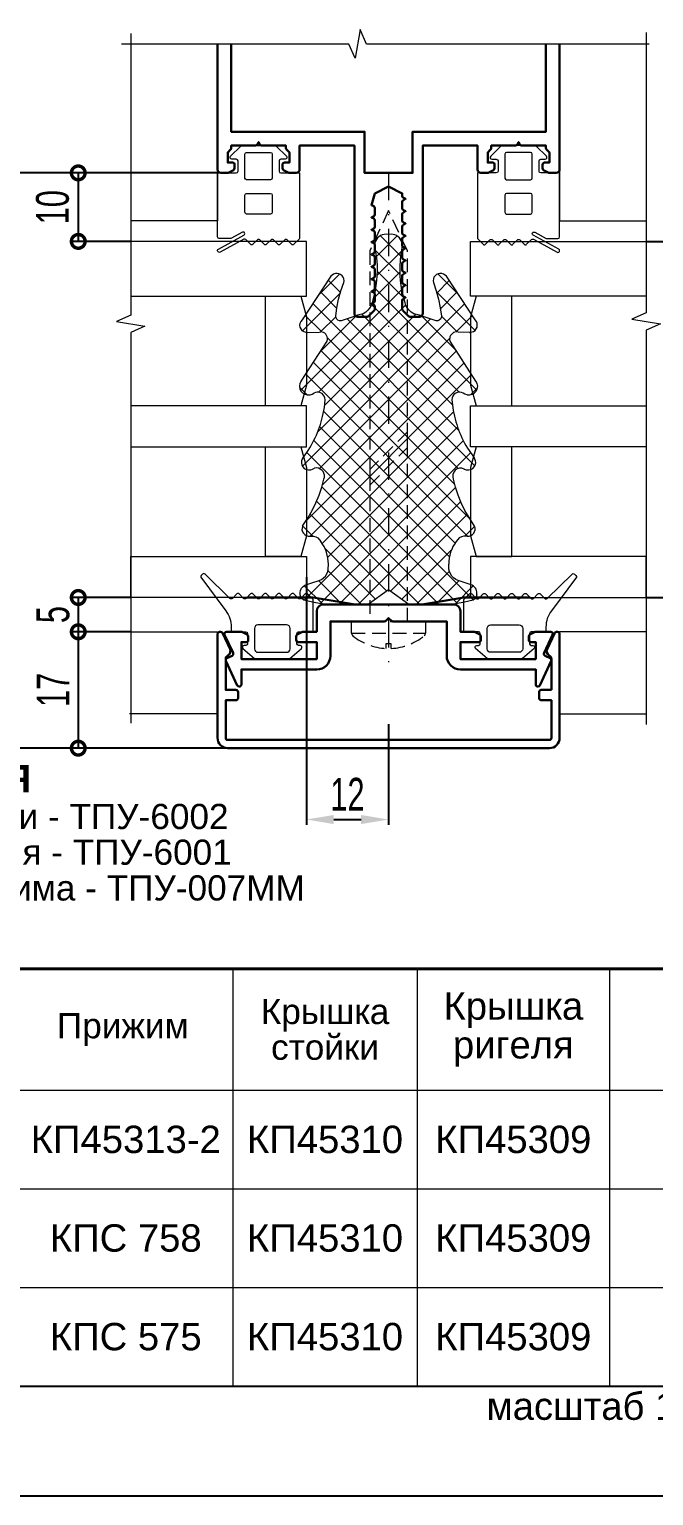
# Model space of a CAD drawing. Extents: x -37 to 8820, y -336 to 478.
# Drawn here: x 3624.2 to 3681.2, y 0 to 133.8 of the extents above; entities that cross this region are included whole.
import ezdxf

# ---------------------------------------------------------------- set-up
doc = ezdxf.new("R2010")
doc.units = 0
doc.header["$LTSCALE"] = 5
doc.linetypes.add('DASHDOT', pattern=[1, 0.5, -0.25, 0, -0.25])
doc.linetypes.add('HIDDEN', pattern=[0.375, 0.25, -0.125])
doc.layers.get('0').update_dxf_attribs({"linetype": 'CONTINUOUS', "lineweight": 30})
doc.layers.get('DEFPOINTS').update_dxf_attribs({"linetype": 'CONTINUOUS'})
for name, color, linetype, lineweight in [('1', 6, 'DASHDOT', 13), ('2', 3, 'HIDDEN', 13), ('Dimentions', 5, 'CONTINUOUS', 15), ('Glass', 5, 'CONTINUOUS', 20), ('Герлен', 7, 'CONTINUOUS', 60), ('Зигзаг', 1, 'CONTINUOUS', 15), ('Конструкции', 252, 'CONTINUOUS', 20), ('Рамки', 1, 'CONTINUOUS', 15), ('Текстовый', 7, 'CONTINUOUS', 9), ('Уплотнители', 1, 'CONTINUOUS', 20), ('Штриховка', 1, 'CONTINUOUS', 5)]:
    doc.layers.add(name, color=color, linetype=linetype, lineweight=lineweight)
doc.layers.add('Скрытые', color=14, linetype='CONTINUOUS', plot=False)
doc.styles.add('3', font='RUSS.SHX', dxfattribs={"width": 0.7, "height": 3})
doc.styles.add('Каталожный', font='arial.ttf', dxfattribs={"height": 2.5})
doc.dimstyles.new('MX1_6', dxfattribs={"dimtxt": 3, "dimasz": 2.5, "dimexe": 0.5, "dimexo": 0, "dimgap": 0.8, "dimtad": 1, "dimlfac": 1.6, "dimdsep": 46, "dimtxsty": '3', "dimcen": 0, "dimclrd": 256, "dimclre": 256, "dimclrt": 256, "dimaunit": 1, "dimadec": 0, "dimazin": 0, "dimtfac": 1, "dimtmove": 0, "dimatfit": 1, "dimfxl": 1, "dimtvp": 1, "dimtolj": 1, "dimtzin": 0, "dimarcsym": 0})

# ---------------------------------------------------------------- blocks, each defined once
blk = doc.blocks.new('*D1400')
at = {"layer": 'DEFPOINTS', "color": 0, "linetype": 'Continuous', "transparency": 16777216}
for p in [(3649.47, 83.84), (3656.97, 70.41), (3656.97, 61.71)]:
    blk.add_point(p, dxfattribs=at)
at = {"layer": 'Dimentions', "linetype": 'Continuous', "lineweight": -2, "transparency": 16777216}
for p, q in [((3649.47, 83.84), (3649.47, 61.21)), ((3656.97, 70.41), (3656.97, 61.21)), ((3651.97, 61.71), (3654.47, 61.71))]:
    blk.add_line(p, q, dxfattribs=at)
at = {"layer": 'Dimentions', "linetype": 'Continuous', "transparency": 16777216}
for points in [[(3651.97, 62.12), (3651.97, 61.29), (3649.47, 61.71)], [(3654.47, 62.12), (3654.47, 61.29), (3656.97, 61.71)]]:
    blk.add_solid(points, dxfattribs=at)
at = {"layer": 'Dimentions', "linetype": 'Continuous', "transparency": 16777216, "insert": (3653.22, 64.01), "char_height": 3, "attachment_point": 5, "style": '3'}
blk.add_mtext('\\A1;12', dxfattribs=at)
blk = doc.blocks.new('*D1403')
at = {"layer": 'DEFPOINTS', "color": 0, "linetype": 'Continuous', "transparency": 16777216}
for p in [(3680.52, 114.47), (3680.52, 81.97), (3686.33, 81.97)]:
    blk.add_point(p, dxfattribs=at)
at = {"layer": 'Dimentions', "linetype": 'Continuous', "lineweight": -2, "transparency": 16777216}
for p, q in [((3680.52, 114.47), (3686.83, 114.47)), ((3686.33, 111.97), (3686.33, 84.47)), ((3680.52, 81.97), (3686.83, 81.97))]:
    blk.add_line(p, q, dxfattribs=at)
at = {"layer": 'Dimentions', "linetype": 'Continuous', "transparency": 16777216}
for points in [[(3685.91, 111.97), (3686.75, 111.97), (3686.33, 114.47)], [(3685.91, 84.47), (3686.75, 84.47), (3686.33, 81.97)]]:
    blk.add_solid(points, dxfattribs=at)
at = {"layer": 'Dimentions', "linetype": 'Continuous', "transparency": 16777216, "insert": (3684.03, 98.22), "char_height": 3, "attachment_point": 5, "rotation": 90, "style": '3'}
blk.add_mtext('\\A1;52', dxfattribs=at)
blk = doc.blocks.new('_DotSmall')
at = {"color": 0, "linetype": 'ByBlock', "const_width": 0.5}
blk.add_lwpolyline([(-0.0625, 0, 1), (0.0625, 0, 1)], format="xyb", close=True, dxfattribs=at)
blk = doc.blocks.new('*D1404')
at = {"layer": 'DEFPOINTS', "color": 0, "linetype": 'Continuous', "transparency": 16777216}
for p in [(3633.43, 81.97), (3628.63, 78.84), (3633.43, 78.84)]:
    blk.add_point(p, dxfattribs=at)
at = {"layer": 'Dimentions', "linetype": 'Continuous', "lineweight": -2, "transparency": 16777216}
for p, q in [((3633.43, 81.97), (3628.13, 81.97)), ((3628.63, 81.97), (3628.63, 78.84)), ((3633.43, 78.84), (3628.13, 78.84))]:
    blk.add_line(p, q, dxfattribs=at)
at = {"layer": 'Dimentions', "linetype": 'Continuous', "lineweight": -2, "transparency": 16777216, "xscale": 2.5, "yscale": 2.5, "zscale": 2.5}
for p, rotation in [((3628.63, 81.97), 90), ((3628.63, 78.84), 270)]:
    blk.add_blockref('_DotSmall', p, dxfattribs=dict(at, rotation=rotation))
at = {"layer": 'Dimentions', "linetype": 'Continuous', "transparency": 16777216, "insert": (3626.33, 80.41), "char_height": 3, "attachment_point": 5, "rotation": 90, "style": '3'}
blk.add_mtext('\\A1;5', dxfattribs=at)
blk = doc.blocks.new('*D1405')
at = {"layer": 'DEFPOINTS', "color": 0, "linetype": 'Continuous', "transparency": 16777216}
for p in [(3633.43, 78.84), (3628.63, 68.22), (3644.66, 68.22)]:
    blk.add_point(p, dxfattribs=at)
at = {"layer": 'Dimentions', "linetype": 'Continuous', "lineweight": -2, "transparency": 16777216}
for p, q in [((3633.43, 78.84), (3628.13, 78.84)), ((3628.63, 78.84), (3628.63, 68.22)), ((3644.66, 68.22), (3628.13, 68.22))]:
    blk.add_line(p, q, dxfattribs=at)
at = {"layer": 'Dimentions', "linetype": 'Continuous', "lineweight": -2, "transparency": 16777216, "xscale": 2.5, "yscale": 2.5, "zscale": 2.5}
for p, rotation in [((3628.63, 78.84), 90), ((3628.63, 68.22), 270)]:
    blk.add_blockref('_DotSmall', p, dxfattribs=dict(at, rotation=rotation))
at = {"layer": 'Dimentions', "linetype": 'Continuous', "transparency": 16777216, "insert": (3626.33, 73.53), "char_height": 3, "attachment_point": 5, "rotation": 90, "style": '3'}
blk.add_mtext('\\A1;17', dxfattribs=at)
blk = doc.blocks.new('*D1406')
at = {"layer": 'DEFPOINTS', "color": 0, "linetype": 'Continuous', "transparency": 16777216}
for p in [(3642.59, 120.72), (3628.63, 114.47), (3633.43, 114.47)]:
    blk.add_point(p, dxfattribs=at)
at = {"layer": 'Dimentions', "linetype": 'Continuous', "lineweight": -2, "transparency": 16777216}
for p, q in [((3642.59, 120.72), (3628.13, 120.72)), ((3628.63, 120.72), (3628.63, 114.47)), ((3633.43, 114.47), (3628.13, 114.47))]:
    blk.add_line(p, q, dxfattribs=at)
at = {"layer": 'Dimentions', "linetype": 'Continuous', "lineweight": -2, "transparency": 16777216, "xscale": 2.5, "yscale": 2.5, "zscale": 2.5}
for p, rotation in [((3628.63, 120.72), 90), ((3628.63, 114.47), 270)]:
    blk.add_blockref('_DotSmall', p, dxfattribs=dict(at, rotation=rotation))
at = {"layer": 'Dimentions', "linetype": 'Continuous', "transparency": 16777216, "insert": (3626.29, 117.59), "char_height": 3, "attachment_point": 5, "rotation": 90, "style": '3'}
blk.add_mtext('\\A1;10', dxfattribs=at)
blk = doc.blocks.new('*D1407')
at = {"layer": 'DEFPOINTS', "color": 0, "linetype": 'Continuous', "transparency": 16777216}
for p in [(3634.88, 120.72), (3622.06, 68.22), (3645.28, 68.22)]:
    blk.add_point(p, dxfattribs=at)
at = {"layer": 'Dimentions', "linetype": 'Continuous', "lineweight": -2, "transparency": 16777216}
for p, q in [((3634.88, 120.72), (3621.56, 120.72)), ((3622.06, 118.22), (3622.06, 70.72)), ((3645.28, 68.22), (3621.56, 68.22))]:
    blk.add_line(p, q, dxfattribs=at)
at = {"layer": 'Dimentions', "linetype": 'Continuous', "transparency": 16777216}
for points in [[(3621.65, 118.22), (3622.48, 118.22), (3622.06, 120.72)], [(3621.65, 70.72), (3622.48, 70.72), (3622.06, 68.22)]]:
    blk.add_solid(points, dxfattribs=at)
at = {"layer": 'Dimentions', "linetype": 'Continuous', "transparency": 16777216, "insert": (3619.76, 94.47), "char_height": 3, "attachment_point": 5, "rotation": 90, "style": '3'}
blk.add_mtext('\\A1;84', dxfattribs=at)
blk = doc.blocks.new('8')
at = {"layer": 'Уплотнители'}
for points in [[(4.56, -0.45), (4.37, -0.4), (4.2, -0.29), (4.06, -0.14), (3.87, 0.65), (3.73, 1.45), (3.68, 2.27), (3.68, 5.74), (5, 7.6), (3.68, 9.46), (3.68, 12.93), (3.73, 13.75), (3.87, 14.55), (4.06, 15.34), (4.2, 15.49), (4.37, 15.6), (4.56, 15.67), (4.77, 15.67), (4.96, 15.63), (5.15, 15.54), (5.3, 15.41), (5.42, 15.25), (5.65, 14.61), (5.86, 13.95), (5.95, 13.74), (6.09, 13.53), (6.25, 13.37), (6.46, 13.25), (6.67, 13.16), (6.9, 13.12), (7.35, 13.1)], [(5.42, 15.25), (5.42, 15.23)], [(9.91, 14.76), (9.91, 14.77), (9.91, 14.69), (9.9, 14.47), (9.83, 14.25), (9.75, 14.06), (9.41, 13.78)], [(10.82, 15.45), (10.97, 15.37), (11.61, 14.95), (12.26, 14.57), (12.94, 14.24), (13.65, 13.95), (14.37, 13.71), (15.11, 13.52), (15.3, 13.46)], [(17, 15.46), (17.13, 15.35), (17.72, 14.95)], [(22.81, 14.77), (22.87, 14.58), (22.97, 14.43)], [(24.06, 15.59), (27.69, 13.22), (27.85, 13.18)], [(28.51, 15.16), (28.49, 14.97), (28.53, 13.95), (28.55, 13.79)], [(28.49, 14.97), (28.49, 14.96)], [(33.73, 12.76), (33.62, 12.88), (29.66, 15.5)], [(5.86, 13.95), (5.86, 13.94)], [(9.91, 14.69), (9.91, 14.67)], [(15.96, 14.7), (16.03, 14.54), (16.1, 14.35)], [(21.64, 13.46), (22.34, 13.4), (22.52, 13.41)], [(28.53, 13.95), (28.53, 13.94)], [(27.69, 13.22), (27.69, 13.2)], [(37.46, 7.37), (37.43, 7.6), (37.46, 7.83)], [(37.43, 7.6), (37.43, 7.59)], [(29.89, 4.27), (29.89, 4.25)], [(30.21, 5.29), (30.21, 5.27)], [(3.68, 3.08), (3.68, 3.07)], [(29.55, 3.26), (29.55, 3.25)], [(5.42, -0.04), (5.65, 0.59), (5.86, 1.25), (5.95, 1.47), (6.09, 1.67), (6.25, 1.83), (6.46, 1.95), (6.67, 2.04), (6.9, 2.08), (7.35, 2.1)], [(9.91, 0.42), (9.91, 0.43), (9.91, 0.51), (9.9, 0.73), (9.83, 0.95), (9.75, 1.14), (9.41, 1.42)], [(10.82, -0.25), (10.97, -0.15), (11.61, 0.25), (12.26, 0.64), (12.94, 0.96), (13.65, 1.25), (14.37, 1.49), (15.11, 1.68)], [(22.52, 1.79), (22.34, 1.82), (21.64, 1.74)], [(24.06, -0.38), (27.69, 1.98), (27.85, 2.02)], [(28.51, 0.04), (28.49, 0.23), (28.53, 1.25), (28.55, 1.42)], [(29.66, -0.3), (33.62, 2.32), (33.73, 2.44)], [(9.91, 0.51), (9.91, 0.5)], [(16.03, 0.66), (16.03, 0.68), (15.96, 0.5)], [(17.72, 0.25), (17.13, -0.15), (17, -0.26)], [(22.81, 0.43), (22.87, 0.62), (22.97, 0.77)], [(28.49, 0.23), (28.49, 0.21)], [(28.53, 1.25), (28.53, 1.23)]]:
    blk.add_lwpolyline(points, dxfattribs=at)
for points in [[(36.67, 8.84), (36.44, 8.87), (36.21, 8.84), (35.48, 8.73, -0.091156), (31.89, 8.92), (31.2, 9.11), (30.95, 9.19), (30.72, 9.33), (30.52, 9.49), (30.34, 9.68), (30.21, 9.91), (30.07, 10.43), (29.89, 10.93), (29.55, 11.94), (29.57, 12.09), (29.62, 12.23), (29.7, 12.33), (29.84, 12.4), (29.98, 12.43), (30.75, 12.32), (31.53, 12.16), (32.29, 11.95), (33.04, 11.69), (33.2, 11.67), (33.38, 11.69)], [(33.38, 3.51), (33.2, 3.53), (33.04, 3.51), (32.29, 3.25), (31.53, 3.04), (30.75, 2.88), (29.98, 2.77), (29.84, 2.8), (29.7, 2.87), (29.62, 2.99), (29.57, 3.11), (29.55, 3.26), (29.89, 4.27), (30.07, 4.77), (30.21, 5.29), (30.34, 5.52), (30.52, 5.71), (30.72, 5.87), (30.95, 6.01), (31.2, 6.09), (31.89, 6.28, -0.091156), (35.48, 6.47), (36.21, 6.36), (36.44, 6.34), (36.67, 6.36)]]:
    blk.add_lwpolyline(points, format="xyb", dxfattribs=at)
blk.add_arc((15.39, 1.02), 0.725, 331.9967, 113.1643, dxfattribs=at)
for points in [[(10.82, 15.45), (10.37, 15.67), (9.83, 15.27), (9.91, 14.77)], [(17, 15.46), (16.43, 15.77), (15.86, 15.32), (15.96, 14.7)], [(17.72, 14.95), (18.98, 14.14), (20.16, 13.71), (21.64, 13.46)], [(24.06, 15.59), (23.46, 16.04), (22.64, 15.46), (22.81, 14.77)], [(29.66, 15.5), (29.25, 15.91), (28.63, 15.72), (28.51, 15.16)], [(7.35, 13.1), (8.07, 13.09), (8.84, 13.34), (9.41, 13.78)], [(15.3, 13.46), (15.76, 13.39), (16.25, 13.87), (16.1, 14.35)], [(22.52, 13.41), (22.97, 13.53), (23.18, 14.02), (22.97, 14.43)], [(27.85, 13.18), (28.2, 13.15), (28.55, 13.44), (28.55, 13.79)], [(33.38, 11.69), (33.83, 11.79), (34.06, 12.41), (33.73, 12.76)], [(37.46, 7.83), (37.47, 8.29), (37.11, 8.76), (36.67, 8.84)], [(36.67, 6.36), (37.14, 6.49), (37.45, 6.87), (37.46, 7.37)], [(33.73, 2.44), (34.06, 2.79), (33.83, 3.41), (33.38, 3.51)], [(9.41, 1.42), (8.84, 1.87), (8.07, 2.11), (7.35, 2.1)], [(21.64, 1.74), (20.25, 1.51), (18.89, 1.04), (17.72, 0.25)], [(22.97, 0.77), (23.18, 1.19), (22.99, 1.66), (22.52, 1.79)], [(28.55, 1.42), (28.54, 1.77), (28.19, 2.05), (27.85, 2.02)], [(9.91, 0.43), (9.84, -0.07), (10.37, -0.47), (10.82, -0.25)], [(15.96, 0.5), (15.86, -0.12), (16.43, -0.57), (17, -0.26)], [(22.81, 0.43), (22.64, -0.26), (23.46, -0.84), (24.06, -0.38)], [(28.51, 0.04), (28.6, -0.5), (29.29, -0.69), (29.66, -0.3)], [(4.56, -0.45), (4.93, -0.51), (5.23, -0.36), (5.42, -0.04)]]:
    blk.add_open_spline(points, degree=3, dxfattribs=at)

msp = doc.modelspace()

# ---------------------------------------------------------------- hatches: boundary and pattern name
at = {"layer": 'Штриховка', "lineweight": 5}
h = msp.add_hatch(dxfattribs=at)
h.set_pattern_fill('NET', color=256, scale=10, angle=135, style=0)
h.set_pattern_definition([(135, (1487.951, -7013.4266), (-0.88388348, -0.88388348), []), (225, (1487.951, -7013.4266), (0.88388348, -0.88388348), [])])
h.paths.add_polyline_path([(3651.4322, 84.4584), (3651.4106, 84.336), (3651.329, 84.1183), (3651.2065, 83.9143), (3651.0433, 83.751), (3650.8392, 83.615), (3650.6216, 83.5198), (3649.9686, 83.3157), (3649.3293, 83.0845), (3649.166, 82.962), (3649.03, 82.8124), (3648.9484, 82.622), (3648.9076, 82.4315), (3648.9076, 82.2275), (3648.9756, 82.037), (3649.0844, 81.8602), (3649.234, 81.7241), (3650.023, 81.5337), (3650.8256, 81.3977), (3651.6418, 81.3432), (3655.1107, 81.3432), (3656.9744, 82.6628), (3656.9744, 84.4584)])
edge = h.paths.add_edge_path()
edge.add_line((3650.3359, 90.6071), (3650.0094, 89.927))
edge.add_line((3650.0094, 89.927), (3649.6285, 89.274))
edge.add_line((3649.6285, 89.274), (3649.2068, 88.6347))
edge.add_line((3649.2068, 88.6347), (3649.1252, 88.485))
edge.add_spline(control_points=[(3649.1252, 88.485), (3648.9071, 88.0322), (3649.3073, 87.4965), (3649.8054, 87.5736)], knot_values=[0, 0, 0, 0, 1, 1, 1, 1], degree=3, periodic=0)
edge.add_line((3649.8054, 87.5736), (3649.819, 87.5736))
edge.add_line((3649.819, 87.5736), (3649.887, 87.5736))
edge.add_line((3649.887, 87.5736), (3650.1047, 87.56))
edge.add_line((3650.1047, 87.56), (3650.3223, 87.492))
edge.add_line((3650.3223, 87.492), (3650.5128, 87.4103))
edge.add_line((3650.5128, 87.4103), (3650.7984, 87.0703))
edge.add_spline(control_points=[(3650.7984, 87.0703), (3651.2394, 86.5062), (3651.484, 85.7301), (3651.4786, 85.0162)], knot_values=[0, 0, 0, 0, 1, 1, 1, 1], degree=3, periodic=0)
edge.add_line((3651.4786, 85.0162), (3651.4514, 84.5672))
edge.add_line((3651.4514, 84.5672), (3651.4322, 84.4584))
edge.add_line((3651.4322, 84.4584), (3656.9744, 84.4584))
edge.add_line((3656.9744, 84.4584), (3656.9744, 90.6071))
edge.add_line((3656.9744, 90.6071), (3650.3359, 90.6071))
edge = h.paths.add_edge_path()
edge.add_line((3653.6415, 107.557), (3652.6349, 107.2169))
edge.add_line((3652.6349, 107.2169), (3652.4853, 107.2305))
edge.add_line((3652.4853, 107.2305), (3652.3492, 107.2849))
edge.add_line((3652.3492, 107.2849), (3652.2404, 107.3665))
edge.add_line((3652.2404, 107.3665), (3652.1724, 107.5025))
edge.add_line((3652.1724, 107.5025), (3652.1452, 107.6386))
edge.add_line((3652.1452, 107.6386), (3652.254, 108.414))
edge.add_line((3652.254, 108.414), (3652.4172, 109.1894))
edge.add_line((3652.4172, 109.1894), (3652.6213, 109.9512))
edge.add_line((3652.6213, 109.9512), (3652.8798, 110.6993))
edge.add_line((3652.8798, 110.6993), (3652.907, 110.8626))
edge.add_line((3652.907, 110.8626), (3652.8798, 111.0394))
edge.add_spline(control_points=[(3652.8798, 111.0394), (3652.7807, 111.4942), (3652.1688, 111.7237), (3651.8187, 111.3931)], knot_values=[0, 0, 0, 0, 1, 1, 1, 1], degree=3, periodic=0)
edge.add_line((3651.8187, 111.3931), (3651.6963, 111.2843))
edge.add_line((3651.6963, 111.2843), (3649.0708, 107.3257))
edge.add_spline(control_points=[(3649.0708, 107.3257), (3648.667, 106.9108), (3648.8586, 106.2907), (3649.4109, 106.1694)], knot_values=[0, 0, 0, 0, 1, 1, 1, 1], degree=3, periodic=0)
edge.add_line((3649.4109, 106.1694), (3649.6013, 106.1558))
edge.add_line((3649.6013, 106.1558), (3650.6216, 106.1966))
edge.add_line((3650.6216, 106.1966), (3650.7848, 106.2102))
edge.add_spline(control_points=[(3650.7848, 106.2102), (3651.1369, 106.2116), (3651.4271, 105.8599), (3651.397, 105.5165)], knot_values=[0, 0, 0, 0, 1, 1, 1, 1], degree=3, periodic=0)
edge.add_line((3651.4019, 105.5362), (3651.3562, 105.3532))
edge.add_line((3651.3562, 105.3532), (3648.9892, 101.7211))
edge.add_spline(control_points=[(3648.9892, 101.7211), (3648.5346, 101.1221), (3649.1143, 100.3034), (3649.8054, 100.4696)], knot_values=[0, 0, 0, 0, 1, 1, 1, 1], degree=3, periodic=0)
edge.add_line((3649.8054, 100.4696), (3649.9958, 100.5376))
edge.add_line((3649.9958, 100.5376), (3650.1455, 100.6328))
edge.add_spline(control_points=[(3650.1455, 100.6328), (3650.5558, 100.848), (3651.0406, 100.6303), (3651.1657, 100.1839)], knot_values=[0, 0, 0, 0, 1, 1, 1, 1], degree=3, periodic=0)
edge.add_line((3651.1657, 100.1839), (3651.1793, 100.0071))
edge.add_line((3651.1793, 100.0071), (3651.1113, 99.2997))
edge.add_spline(control_points=[(3651.1113, 99.2997), (3650.8606, 97.8235), (3650.4391, 96.6461), (3649.6285, 95.3819)], knot_values=[0, 0, 0, 0, 1, 1, 1, 1], degree=3, periodic=0)
edge.add_line((3649.6285, 95.3819), (3649.2204, 94.797))
edge.add_line((3649.2204, 94.797), (3649.1116, 94.661))
edge.add_spline(control_points=[(3649.1116, 94.661), (3648.8078, 94.0898), (3649.2535, 93.5203), (3649.8734, 93.6271)], knot_values=[0, 0, 0, 0, 1, 1, 1, 1], degree=3, periodic=0)
edge.add_line((3649.8734, 93.6271), (3650.0366, 93.6951))
edge.add_line((3650.0366, 93.6951), (3650.2271, 93.7631))
edge.add_spline(control_points=[(3650.2271, 93.7631), (3650.7003, 93.9112), (3651.1836, 93.4276), (3651.1113, 92.9605)], knot_values=[0, 0, 0, 0, 1, 1, 1, 1], degree=3, periodic=0)
edge.add_line((3651.1155, 92.975), (3651.0569, 92.7701))
edge.add_line((3651.0569, 92.7701), (3650.8665, 92.0355))
edge.add_line((3650.8665, 92.0355), (3650.6216, 91.3145))
edge.add_line((3650.6216, 91.3145), (3650.3359, 90.6071))
edge.add_line((3650.3359, 90.6071), (3663.6128, 90.6071))
edge.add_line((3663.6128, 90.6071), (3663.3272, 91.3145))
edge.add_line((3663.3272, 91.3145), (3663.0823, 92.0355))
edge.add_line((3663.0823, 92.0355), (3662.8918, 92.7701))
edge.add_arc((3663.5582, 93.0552), 0.7248, 61.996669, 203.164313, ccw=False)
edge.add_line((3663.8985, 93.6951), (3664.0753, 93.6271))
edge.add_spline(control_points=[(3664.0753, 93.6271), (3664.6952, 93.5203), (3665.1409, 94.0898), (3664.8371, 94.661)], knot_values=[0, 0, 0, 0, 1, 1, 1, 1], degree=3, periodic=0)
edge.add_line((3664.8371, 94.661), (3664.7283, 94.797))
edge.add_line((3664.7283, 94.797), (3664.3202, 95.3819))
edge.add_spline(control_points=[(3664.3202, 95.3819), (3663.5303, 96.5564), (3663.0689, 97.9106), (3662.8374, 99.2997)], knot_values=[0, 0, 0, 0, 1, 1, 1, 1], degree=3, periodic=0)
edge.add_line((3662.8374, 99.2997), (3662.7558, 100.0071))
edge.add_line((3662.7558, 100.0071), (3662.783, 100.1839))
edge.add_spline(control_points=[(3662.783, 100.1839), (3662.9188, 100.6483), (3663.3861, 100.8414), (3663.8033, 100.6328)], knot_values=[0, 0, 0, 0, 1, 1, 1, 1], degree=3, periodic=0)
edge.add_line((3663.8033, 100.6328), (3663.9529, 100.5376))
edge.add_line((3663.9529, 100.5376), (3664.1434, 100.4696))
edge.add_spline(control_points=[(3664.1434, 100.4696), (3664.8344, 100.3034), (3665.4141, 101.1221), (3664.9596, 101.7211)], knot_values=[0, 0, 0, 0, 1, 1, 1, 1], degree=3, periodic=0)
edge.add_line((3664.9596, 101.7211), (3662.5926, 105.3532))
edge.add_line((3662.5926, 105.3532), (3662.5518, 105.5165))
edge.add_spline(control_points=[(3662.5518, 105.5165), (3662.5221, 105.8556), (3662.8041, 106.2021), (3663.1503, 106.2102)], knot_values=[0, 0, 0, 0, 1, 1, 1, 1], degree=3, periodic=0)
edge.add_line((3663.1503, 106.2102), (3663.3272, 106.1966))
edge.add_line((3663.3272, 106.1966), (3664.3474, 106.1558))
edge.add_line((3664.3474, 106.1558), (3664.5379, 106.1694))
edge.add_spline(control_points=[(3664.5379, 106.1694), (3665.0793, 106.2624), (3665.2663, 106.9489), (3664.8779, 107.3257)], knot_values=[0, 0, 0, 0, 1, 1, 1, 1], degree=3, periodic=0)
edge.add_line((3664.8779, 107.3257), (3662.2525, 111.2843))
edge.add_line((3662.2525, 111.2843), (3662.1301, 111.3931))
edge.add_spline(control_points=[(3662.1301, 111.3931), (3661.78, 111.7237), (3661.1681, 111.4942), (3661.069, 111.0394)], knot_values=[0, 0, 0, 0, 1, 1, 1, 1], degree=3, periodic=0)
edge.add_line((3661.069, 111.0394), (3661.0418, 110.8626))
edge.add_line((3661.0418, 110.8626), (3661.069, 110.6993))
edge.add_line((3661.069, 110.6993), (3661.3275, 109.9512))
edge.add_line((3661.3275, 109.9512), (3661.5315, 109.1894))
edge.add_line((3661.5315, 109.1894), (3661.6948, 108.414))
edge.add_line((3661.6948, 108.414), (3661.8036, 107.6386))
edge.add_line((3661.8036, 107.6386), (3661.7764, 107.5025))
edge.add_line((3661.7764, 107.5025), (3661.7084, 107.3665))
edge.add_line((3661.7084, 107.3665), (3661.5859, 107.2849))
edge.add_line((3661.5859, 107.2849), (3661.4635, 107.2305))
edge.add_line((3661.4635, 107.2305), (3661.3139, 107.2169))
edge.add_line((3661.3139, 107.2169), (3660.3072, 107.557))
edge.add_line((3660.3072, 107.557), (3659.8039, 107.7338))
edge.add_line((3659.8039, 107.7338), (3659.287, 107.8698))
edge.add_line((3659.287, 107.8698), (3659.0557, 108.0059))
edge.add_line((3659.0557, 108.0059), (3658.8652, 108.1827))
edge.add_line((3658.8652, 108.1827), (3658.702, 108.3868))
edge.add_line((3658.702, 108.3868), (3658.566, 108.618))
edge.add_line((3658.566, 108.618), (3658.4844, 108.8629))
edge.add_line((3658.4844, 108.8629), (3658.2939, 109.5567))
edge.add_arc((3667.9662, 111.8703), 9.9451, 172.618691, 193.452448, ccw=False)
edge.add_line((3658.1035, 113.148), (3658.2123, 113.8689))
edge.add_line((3658.2123, 113.8689), (3658.2395, 114.1002))
edge.add_line((3658.2395, 114.1002), (3658.2123, 114.3314))
edge.add_spline(control_points=[(3658.2123, 114.3314), (3658.0799, 114.8067), (3657.7071, 115.1159), (3657.2056, 115.1204)], knot_values=[0, 0, 0, 0, 1, 1, 1, 1], degree=3, periodic=0)
edge.add_line((3657.2056, 115.1204), (3656.9744, 115.0932))
edge.add_line((3656.9744, 115.0932), (3656.7431, 115.1204))
edge.add_spline(control_points=[(3656.7431, 115.1204), (3656.284, 115.1363), (3655.8149, 114.7715), (3655.7365, 114.3314)], knot_values=[0, 0, 0, 0, 1, 1, 1, 1], degree=3, periodic=0)
edge.add_line((3655.7365, 114.3314), (3655.7093, 114.1002))
edge.add_line((3655.7093, 114.1002), (3655.7365, 113.8689))
edge.add_line((3655.7365, 113.8689), (3655.8453, 113.148))
edge.add_arc((3645.9826, 111.8703), 9.9451, 346.547552, 367.381309, ccw=False)
edge.add_line((3655.6548, 109.5567), (3655.4644, 108.8629))
edge.add_line((3655.4644, 108.8629), (3655.3828, 108.618))
edge.add_line((3655.3828, 108.618), (3655.2467, 108.3868))
edge.add_line((3655.2467, 108.3868), (3655.0835, 108.1827))
edge.add_line((3655.0835, 108.1827), (3654.8931, 108.0059))
edge.add_line((3654.8931, 108.0059), (3654.6618, 107.8698))
edge.add_line((3654.6618, 107.8698), (3654.1449, 107.7338))
edge.add_line((3654.1449, 107.7338), (3653.6415, 107.557))
edge = h.paths.add_edge_path()
edge.add_line((3656.9744, 90.6071), (3656.9744, 84.4584))
edge.add_line((3656.9744, 84.4584), (3662.5166, 84.4584))
edge.add_line((3662.5166, 84.4584), (3662.4974, 84.5672))
edge.add_line((3662.4974, 84.5672), (3662.4701, 85.0162))
edge.add_spline(control_points=[(3662.4701, 85.0162), (3662.4647, 85.7301), (3662.7093, 86.5064), (3663.1503, 87.0703)], knot_values=[0, 0, 0, 0, 1, 1, 1, 1], degree=3, periodic=0)
edge.add_line((3663.1503, 87.0703), (3663.436, 87.4103))
edge.add_line((3663.436, 87.4103), (3663.6264, 87.492))
edge.add_line((3663.6264, 87.492), (3663.8441, 87.56))
edge.add_line((3663.8441, 87.56), (3664.0617, 87.5736))
edge.add_line((3664.0617, 87.5736), (3664.0753, 87.5736))
edge.add_line((3664.0753, 87.5736), (3664.1434, 87.5736))
edge.add_spline(control_points=[(3664.1434, 87.5736), (3664.6469, 87.5008), (3665.0396, 88.0304), (3664.8235, 88.485)], knot_values=[0, 0, 0, 0, 1, 1, 1, 1], degree=3, periodic=0)
edge.add_line((3664.8235, 88.485), (3664.7283, 88.6347))
edge.add_line((3664.7283, 88.6347), (3664.3202, 89.274))
edge.add_line((3664.3202, 89.274), (3663.9393, 89.927))
edge.add_line((3663.9393, 89.927), (3663.6128, 90.6071))
edge.add_line((3663.6128, 90.6071), (3656.9744, 90.6071))
edge = h.paths.add_edge_path()
edge.add_line((3656.9744, 84.4584), (3656.9744, 82.6628))
edge.add_line((3656.9744, 82.6628), (3658.838, 81.3432))
edge.add_line((3658.838, 81.3432), (3658.8516, 81.3432))
edge.add_line((3658.8516, 81.3432), (3662.3069, 81.3432))
edge.add_line((3662.3069, 81.3432), (3663.1231, 81.3977))
edge.add_line((3663.1231, 81.3977), (3663.9257, 81.5337))
edge.add_line((3663.9257, 81.5337), (3664.7147, 81.7241))
edge.add_line((3664.7147, 81.7241), (3664.8643, 81.8602))
edge.add_line((3664.8643, 81.8602), (3664.9732, 82.037))
edge.add_line((3664.9732, 82.037), (3665.0276, 82.2275))
edge.add_spline(control_points=[(3665.0276, 82.2275), (3665.087, 82.5902), (3664.9378, 82.8981), (3664.6195, 83.0845)], knot_values=[0, 0, 0, 0, 1, 1, 1, 1], degree=3, periodic=0)
edge.add_line((3664.6195, 83.0845), (3663.9801, 83.3157))
edge.add_line((3663.9801, 83.3157), (3663.3272, 83.5198))
edge.add_line((3663.3272, 83.5198), (3663.1095, 83.615))
edge.add_line((3663.1095, 83.615), (3662.9055, 83.751))
edge.add_line((3662.9055, 83.751), (3662.7422, 83.9143))
edge.add_line((3662.7422, 83.9143), (3662.6198, 84.1183))
edge.add_line((3662.6198, 84.1183), (3662.5382, 84.336))
edge.add_line((3662.5382, 84.336), (3662.5166, 84.4584))
edge.add_line((3662.5166, 84.4584), (3656.9744, 84.4584))

# ---------------------------------------------------------------- linework, layer by layer
msp.add_lwpolyline([(3641.3494, 132.4821), (3641.3494, 121.0307, 0.41421356), (3641.6619, 120.7182), (3642.2426, 120.7182, 0.11643382), (3642.3265, 120.738), (3642.8082, 120.9789, 0.28407904), (3642.9119, 121.1466), (3642.9119, 121.4682, 0.41421356), (3642.7244, 121.6557), (3642.2869, 121.6557), (3642.2869, 122.5932), (3642.5445, 122.8508, 0.19891237), (3642.5994, 122.9834), (3642.5994, 123.2182), (3644.8272, 123.2182, 0.28407904), (3644.9949, 123.3219), (3645.0994, 123.5307), (3645.2038, 123.3219, 0.28407904), (3645.3715, 123.2182), (3647.5994, 123.2182), (3647.5994, 122.9834, 0.19891237), (3647.6543, 122.8508), (3647.9119, 122.5932), (3647.9119, 121.6557), (3647.4744, 121.6557, 0.41421356), (3647.2869, 121.4682), (3647.2869, 121.1466, 0.28407904), (3647.3905, 120.9789), (3647.8723, 120.738, 0.11643382), (3647.9561, 120.7182), (3648.5369, 120.7182, 0.41421356), (3648.8494, 121.0307), (3648.8494, 123.2182), (3653.8494, 123.2182), (3653.8494, 107.9057, 0.41421356), (3654.1619, 107.5932), (3655.0217, 107.5932, 0.19891237), (3655.1543, 107.6482), (3655.6695, 108.1633, 0.19891237), (3655.7244, 108.2959), (3655.7244, 108.5086, 0.28407904), (3655.6207, 108.6763), (3655.4119, 108.7807), (3655.6207, 108.8852, 0.28407904), (3655.7244, 109.0529), (3655.7244, 109.6336, 0.28407904), (3655.6207, 109.8013), (3655.4119, 109.9057), (3655.6207, 110.0102, 0.28407904), (3655.7244, 110.1779), (3655.7244, 110.7586, 0.28407904), (3655.6207, 110.9263), (3655.4119, 111.0307), (3655.6207, 111.1352, 0.28407904), (3655.7244, 111.3029), (3655.7244, 111.8836, 0.28407904), (3655.6207, 112.0513), (3655.4119, 112.1557), (3655.6207, 112.2602, 0.28407904), (3655.7244, 112.4279), (3655.7244, 113.0086, 0.28407904), (3655.6207, 113.1763), (3655.4119, 113.2807), (3655.6207, 113.3852, 0.28407904), (3655.7244, 113.5529), (3655.7244, 114.1336, 0.28407904), (3655.6207, 114.3013), (3655.4119, 114.4057), (3655.6207, 114.5102, 0.28407904), (3655.7244, 114.6779), (3655.7244, 115.2586, 0.28407904), (3655.6207, 115.4263), (3655.4119, 115.5307), (3655.6207, 115.6352, 0.28407904), (3655.7244, 115.8029), (3655.7244, 116.3836, 0.28407904), (3655.6207, 116.5513), (3655.4119, 116.6557), (3655.6207, 116.7602, 0.28407904), (3655.7244, 116.9279), (3655.7244, 117.5086, 0.28407904), (3655.6207, 117.6763), (3655.4119, 117.7807), (3655.7244, 118.8432), (3656.9744, 119.4682), (3658.2244, 118.8432), (3658.2244, 118.6154, 0.28407904), (3658.328, 118.4477), (3658.5369, 118.3432), (3658.328, 118.2388, 0.28407904), (3658.2244, 118.0711), (3658.2244, 117.4904, 0.28407904), (3658.328, 117.3227), (3658.5369, 117.2182), (3658.328, 117.1138, 0.28407904), (3658.2244, 116.9461), (3658.2244, 116.3654, 0.28407904), (3658.328, 116.1977), (3658.5369, 116.0932), (3658.328, 115.9888, 0.28407904), (3658.2244, 115.8211), (3658.2244, 115.2404, 0.28407904), (3658.328, 115.0727), (3658.5369, 114.9682), (3658.328, 114.8638, 0.28407904), (3658.2244, 114.6961), (3658.2244, 114.1154, 0.28407904), (3658.328, 113.9477), (3658.5369, 113.8432), (3658.328, 113.7388, 0.28407904), (3658.2244, 113.5711), (3658.2244, 112.9904, 0.28407904), (3658.328, 112.8227), (3658.5369, 112.7182), (3658.328, 112.6138, 0.28407904), (3658.2244, 112.4461), (3658.2244, 111.8654, 0.28407904), (3658.328, 111.6977), (3658.5369, 111.5932), (3658.328, 111.4888, 0.28407904), (3658.2244, 111.3211), (3658.2244, 110.7404, 0.28407904), (3658.328, 110.5727), (3658.5369, 110.4682), (3658.328, 110.3638, 0.28407904), (3658.2244, 110.1961), (3658.2244, 109.6154, 0.28407904), (3658.328, 109.4477), (3658.5369, 109.3432), (3658.328, 109.2388, 0.28407904), (3658.2244, 109.0711), (3658.2244, 108.2959, 0.19891237), (3658.2793, 108.1633), (3658.7945, 107.6482, 0.19891237), (3658.927, 107.5932), (3659.7869, 107.5932, 0.41421356), (3660.0994, 107.9057), (3660.0994, 123.2182), (3665.0994, 123.2182), (3665.0994, 121.0307, 0.41421356), (3665.4119, 120.7182), (3665.9926, 120.7182, 0.11643382), (3666.0765, 120.738), (3666.5582, 120.9789, 0.28407904), (3666.6619, 121.1466), (3666.6619, 121.4682, 0.41421356), (3666.4744, 121.6557), (3666.0369, 121.6557), (3666.0369, 122.5932), (3666.2945, 122.8508, 0.19891237), (3666.3494, 122.9834), (3666.3494, 123.2182), (3668.5772, 123.2182, 0.28407904), (3668.7449, 123.3219), (3668.8494, 123.5307), (3668.9538, 123.3219, 0.28407904), (3669.1215, 123.2182), (3671.3494, 123.2182), (3671.3494, 122.9834, 0.19891237), (3671.4043, 122.8508), (3671.6619, 122.5932), (3671.6619, 121.6557), (3671.2244, 121.6557, 0.41421356), (3671.0369, 121.4682), (3671.0369, 121.1466, 0.28407904), (3671.1405, 120.9789), (3671.6223, 120.738, 0.11643382), (3671.7061, 120.7182), (3672.2869, 120.7182, 0.41421356), (3672.5994, 121.0307), (3672.5994, 132.4821)], format="xyb")
msp.add_lwpolyline([(3642.5994, 132.4821), (3642.5994, 124.4682), (3654.7869, 124.4682), (3654.7869, 120.7182), (3659.1619, 120.7182), (3659.1619, 124.4682), (3671.3494, 124.4682), (3671.3494, 132.4821)])
for points in [[(3642.1169, 76.1893, -0.41421356), (3642.2076, 76.4385), (3642.6794, 76.6585, 0.41421356), (3642.7701, 76.9077), (3641.9919, 78.5765, -0.54861879), (3642.1619, 78.8432), (3643.4926, 78.8432, -0.11643382), (3643.5765, 78.8234), (3644.0582, 78.5826, -0.28407904), (3644.1619, 78.4149), (3644.1619, 78.0932, -0.41421356), (3643.9744, 77.9057), (3643.5369, 77.9057), (3643.5369, 76.3432), (3650.4119, 76.3432), (3650.4119, 77.9057), (3648.7244, 77.9057, -0.41421356), (3648.5369, 78.0932), (3648.5369, 78.4149, -0.28407904), (3648.6405, 78.5826), (3649.1223, 78.8234, -0.11643382), (3649.2061, 78.8432), (3650.4119, 78.8432), (3650.4119, 80.7182, -0.41421356), (3651.0369, 81.3432), (3662.9119, 81.3432, -0.41421356), (3663.5369, 80.7182), (3663.5369, 78.8432), (3664.7426, 78.8432, -0.11643382), (3664.8265, 78.8234), (3665.3082, 78.5826, -0.28407904), (3665.4119, 78.4149), (3665.4119, 78.0932, -0.41421356), (3665.2244, 77.9057), (3663.5369, 77.9057), (3663.5369, 76.3432), (3670.4119, 76.3432), (3670.4119, 77.9057), (3669.9744, 77.9057, -0.41421356), (3669.7869, 78.0932), (3669.7869, 78.4149, -0.28407904), (3669.8905, 78.5826), (3670.3723, 78.8234, -0.11643382), (3670.4561, 78.8432), (3671.7869, 78.8432, -0.54861879), (3671.9568, 78.5765), (3671.1786, 76.9077, 0.41421356), (3671.2693, 76.6585), (3671.7411, 76.4385, -0.41421356), (3671.8318, 76.1893), (3670.7883, 73.9515, -0.29147342), (3670.6184, 73.8432), (3670.5994, 73.8432, -0.41421356), (3670.4119, 74.0307), (3670.4119, 75.4057), (3663.5369, 75.4057, -0.41421356), (3662.2869, 76.6557), (3662.2869, 79.7807), (3657.3645, 79.7807, -0.19891237), (3657.232, 79.8357), (3656.9744, 80.0932), (3656.7168, 79.8357, -0.19891237), (3656.5842, 79.7807), (3651.6619, 79.7807), (3651.6619, 76.6557, -0.41421356), (3650.4119, 75.4057), (3643.5369, 75.4057), (3643.5369, 74.0307, -0.41421356), (3643.3494, 73.8432), (3643.3304, 73.8432, -0.29147342), (3643.1604, 73.9515)], [(3671.8494, 73.5307), (3671.8494, 76.3565, 0.27973928), (3671.6475, 76.6892, -0.40155944), (3671.4529, 77.2622), (3672.1228, 78.6989, -0.80258485), (3672.5994, 78.5932), (3672.5994, 69.1557, -0.41421356), (3671.6619, 68.2182), (3642.2869, 68.2182, -0.41421356), (3641.3494, 69.1557), (3641.3494, 78.5932, -0.80258485), (3641.826, 78.6989), (3642.4959, 77.2622, -0.40155944), (3642.3013, 76.6892, 0.27973928), (3642.0994, 76.3565), (3642.0994, 73.5307), (3643.0369, 73.5307, -0.41421356), (3643.2244, 73.3432), (3643.2244, 72.7807, -0.41421356), (3643.0369, 72.5932), (3642.0994, 72.5932), (3642.0994, 69.1557, 0.41421356), (3642.2869, 68.9682), (3671.6619, 68.9682, 0.41421356), (3671.8494, 69.1557), (3671.8494, 72.5932), (3670.9119, 72.5932, -0.41421356), (3670.7244, 72.7807), (3670.7244, 73.3432, -0.41421356), (3670.9119, 73.5307)]]:
    msp.add_lwpolyline(points, format="xyb", close=True)
at = {"layer": '1'}
msp.add_line((3656.9744, 120.7182), (3656.9744, 75.7834), dxfattribs=at)
at = {"layer": '2'}
msp.add_line((3653.5994, 78.7247), (3660.3494, 78.7247), dxfattribs=at)
for points in [[(3658.6931, 79.7807), (3658.6931, 113.5949), (3656.9744, 117.2807), (3655.2556, 113.5949), (3655.2556, 79.7807)], [(3655.2556, 92.2217), (3658.6931, 95.6592), (3658.6931, 97.0914), (3655.2556, 93.6539)]]:
    msp.add_lwpolyline(points, close=True, dxfattribs=at)
msp.add_lwpolyline([(3656.7288, 77.3179, -0.16184886), (3653.713, 78.4836, -0.22388754), (3653.5994, 78.7247), (3653.5994, 79.7807), (3660.3494, 79.7807), (3660.3494, 78.7247, -0.22388754), (3660.2357, 78.4836, -0.16184886), (3657.22, 77.3179), (3657.22, 77.7556), (3656.7288, 77.7556)], format="xyb", close=True, dxfattribs=at)
at = {"layer": 'Glass'}
for points in [[(3633.4293, 109.4706), (3649.4745, 109.4706), (3649.4745, 114.4682), (3633.4293, 114.4682)], [(3680.5195, 109.4706), (3664.4742, 109.4706), (3664.4742, 114.4682), (3680.5195, 114.4682)], [(3648.9721, 99.4694), (3645.7245, 99.4694), (3645.7245, 109.4706), (3648.9721, 109.4706), (3649.4745, 107.5944), (3649.4745, 101.3444)], [(3664.9766, 99.4694), (3668.2242, 99.4694), (3668.2242, 109.4706), (3664.9766, 109.4706), (3664.4742, 107.5944), (3664.4742, 101.3444)], [(3633.4291, 95.7194), (3649.4744, 95.7194), (3649.4744, 99.4694), (3633.4291, 99.4694)], [(3680.5196, 95.7194), (3664.4744, 95.7194), (3664.4744, 99.4694), (3680.5196, 99.4694)], [(3648.9721, 85.7182), (3645.7245, 85.7182), (3645.7245, 95.7194), (3648.9721, 95.7194), (3649.4745, 93.8432), (3649.4745, 87.5932)], [(3664.9766, 85.7182), (3668.2242, 85.7182), (3668.2242, 95.7194), (3664.9766, 95.7194), (3664.4742, 93.8432), (3664.4742, 87.5932)], [(3633.4293, 85.7182), (3649.4745, 85.7182), (3649.4745, 81.9682), (3633.4293, 81.9682)], [(3680.5195, 85.7182), (3664.4744, 85.7182), (3664.4744, 81.9682), (3680.5195, 81.9682)]]:
    msp.add_lwpolyline(points, close=True, dxfattribs=at)
at = {"layer": 'Герлен', "lineweight": 40}
msp.add_line((3595, 48.0868), (3760, 48.0868), dxfattribs=at)
at = {"layer": 'Герлен', "ltscale": 2, "const_width": 0.1875}
msp.add_lwpolyline([(3644.0369, 81.9682), (3650.0994, 81.9682), (3653.8494, 81.3432), (3660.0994, 81.3432), (3663.8494, 81.9682), (3669.9119, 81.9682)], dxfattribs=at)
at = {"layer": 'Зигзаг'}
for points in [[(3633.4293, 133.4384), (3633.4293, 107.7468), (3632.1114, 107.1659), (3634.7241, 106.7303), (3633.4293, 106.1478), (3633.4293, 70.5015)], [(3680.7877, 132.4821), (3654.9499, 132.4821), (3654.3691, 133.8), (3653.9334, 131.1873), (3653.3509, 132.4821), (3632.5953, 132.4821)], [(3680.5195, 133.5417), (3680.5195, 107.9538), (3679.2016, 107.373), (3681.8143, 106.9374), (3680.5195, 106.3549), (3680.5195, 70.365)]]:
    msp.add_lwpolyline(points, dxfattribs=at)
at = {"layer": 'Конструкции'}
for points in [[(3641.3494, 132.4821), (3641.3494, 116.3432), (3633.4293, 116.3404)], [(3672.5994, 132.4821), (3672.5994, 116.3432), (3680.5195, 116.3432)], [(3633.2989, 78.8432), (3641.3494, 78.8432), (3641.3494, 71.3432), (3633.2989, 71.3432)], [(3680.5195, 78.8432), (3672.5994, 78.8432), (3672.5994, 71.3432), (3680.5195, 71.3432)]]:
    msp.add_lwpolyline(points, dxfattribs=at)
at = {"layer": 'Рамки'}
for p, q in [((3642.7528, 48.0868), (3642.7528, 10)), ((3659.5942, 48.0868), (3659.5942, 10)), ((3677.1538, 48.0868), (3677.1538, 10)), ((3595, 37), (3760, 37)), ((3595, 28), (3760, 28)), ((3595, 19), (3760, 19)), ((3595, 10), (3760, 10))]:
    msp.add_line(p, q, dxfattribs=at)
at = {"layer": 'Скрытые', "linetype": 'Continuous'}
for points in [[(3780, 297), (3570, 297), (3570, 0), (3780, 0)], [(3760, 10), (3760, 287), (3595, 287), (3595, 10)]]:
    msp.add_lwpolyline(points, close=True, dxfattribs=at)
at = {"layer": 'Уплотнители'}
for points in [[(3643.6186, 115.3041), (3642.5736, 114.7371, -0.12491271), (3642.4991, 114.7182), (3641.5056, 114.7182, -0.41421356), (3641.3494, 114.8745), (3641.3494, 120.7182), (3643.0681, 120.7182, 0.41421356), (3643.2244, 120.8745), (3643.2244, 121.812, 0.41421356), (3643.0681, 121.9682), (3642.6619, 121.9682, -0.66858666), (3642.5515, 122.2351), (3643.4911, 123.1726, -0.19861919), (3643.6015, 123.2182), (3646.5973, 123.2182, -0.19861919), (3646.7076, 123.1726), (3647.6472, 122.2351, -0.66858666), (3647.5369, 121.9682), (3647.1306, 121.9682, 0.41421356), (3646.9744, 121.812), (3646.9744, 120.8745, 0.41421356), (3647.1306, 120.7182), (3648.8494, 120.7182), (3648.8494, 114.783, -0.19891237), (3648.8036, 114.6725), (3648.3349, 114.2037, -0.41421356), (3648.1139, 114.2037), (3647.7099, 114.6078, 0.41421356), (3647.4889, 114.6078), (3647.0849, 114.2037, -0.41421356), (3646.8639, 114.2037), (3646.4599, 114.6078, 0.41421356), (3646.2389, 114.6078), (3645.8349, 114.2037, -0.41421356), (3645.6139, 114.2037), (3645.2099, 114.6078, 0.41421356), (3644.9889, 114.6078), (3644.5849, 114.2037, -0.41421356), (3644.3639, 114.2037), (3643.9318, 114.6358, 0.33207606), (3643.7469, 114.6626), (3641.5801, 113.4871, -1), (3641.4311, 113.7618), (3643.7676, 115.0294, 1)], [(3670.3301, 115.3041), (3671.3752, 114.7371, 0.12491271), (3671.4497, 114.7182), (3672.4431, 114.7182, 0.41421356), (3672.5994, 114.8745), (3672.5994, 120.7182), (3670.8806, 120.7182, -0.41421356), (3670.7244, 120.8745), (3670.7244, 121.812, -0.41421356), (3670.8806, 121.9682), (3671.2869, 121.9682, 0.66858666), (3671.3972, 122.2351), (3670.4576, 123.1726, 0.19861919), (3670.3473, 123.2182), (3667.3515, 123.2182, 0.19861919), (3667.2411, 123.1726), (3666.3015, 122.2351, 0.66858666), (3666.4119, 121.9682), (3666.8181, 121.9682, -0.41421356), (3666.9744, 121.812), (3666.9744, 120.8745, -0.41421356), (3666.8181, 120.7182), (3665.0994, 120.7182), (3665.0994, 114.783, 0.19891237), (3665.1451, 114.6725), (3665.6139, 114.2037, 0.41421356), (3665.8349, 114.2037), (3666.2389, 114.6078, -0.41421356), (3666.4599, 114.6078), (3666.8639, 114.2037, 0.41421356), (3667.0849, 114.2037), (3667.4889, 114.6078, -0.41421356), (3667.7099, 114.6078), (3668.1139, 114.2037, 0.41421356), (3668.3349, 114.2037), (3668.7389, 114.6078, -0.41421356), (3668.9599, 114.6078), (3669.3639, 114.2037, 0.41421356), (3669.5849, 114.2037), (3670.0169, 114.6358, -0.33207606), (3670.2019, 114.6626), (3672.3686, 113.4871, 1), (3672.5176, 113.7618), (3670.1811, 115.0294, -1)], [(3644.0056, 122.5932), (3646.1931, 122.5932, -0.41421356), (3646.3494, 122.437), (3646.3494, 120.2495, -0.41421356), (3646.1931, 120.0932), (3644.0056, 120.0932, -0.41421356), (3643.8494, 120.2495), (3643.8494, 122.437, -0.41421356)], [(3669.9431, 122.5932), (3667.7556, 122.5932, 0.41421356), (3667.5994, 122.437), (3667.5994, 120.2495, 0.41421356), (3667.7556, 120.0932), (3669.9431, 120.0932, 0.41421356), (3670.0994, 120.2495), (3670.0994, 122.437, 0.41421356)], [(3644.0056, 118.8432), (3646.1931, 118.8432, -0.41421356), (3646.3494, 118.687), (3646.3494, 117.1245, -0.41421356), (3646.1931, 116.9682), (3644.0056, 116.9682, -0.41421356), (3643.8494, 117.1245), (3643.8494, 118.687, -0.41421356)], [(3669.9431, 118.8432), (3667.7556, 118.8432, 0.41421356), (3667.5994, 118.687), (3667.5994, 117.1245, 0.41421356), (3667.7556, 116.9682), (3669.9431, 116.9682, 0.41421356), (3670.0994, 117.1245), (3670.0994, 118.687, 0.41421356)], [(3648.7556, 77.5932, -0.41421356), (3648.5994, 77.7495), (3648.5994, 78.687, -0.41421356), (3648.7556, 78.8432), (3650.0994, 78.8432), (3650.0994, 81.7312, 0.19891237), (3650.0628, 81.8196), (3649.5849, 82.2975, 0.41421356), (3649.3639, 82.2975), (3648.9599, 81.8934, -0.41421356), (3648.7389, 81.8934), (3648.3349, 82.2975, 0.41421356), (3648.1139, 82.2975), (3647.7099, 81.8934, -0.41421356), (3647.4889, 81.8934), (3647.0849, 82.2975, 0.41421356), (3646.8639, 82.2975), (3646.4599, 81.8934, -0.41421356), (3646.2389, 81.8934), (3645.8349, 82.2975, 0.41421356), (3645.6139, 82.2975), (3645.2099, 81.8934, -0.41421356), (3644.9889, 81.8934), (3644.5849, 82.2975, 0.41421356), (3644.3639, 82.2975), (3643.9599, 81.8934, -0.41421356), (3643.7389, 81.8934), (3643.3349, 82.2975, 0.41421356), (3643.1139, 82.2975), (3642.7099, 81.8934, -0.41421356), (3642.4889, 81.8934), (3640.2099, 84.1078, 0.41421356), (3639.9889, 84.1078), (3639.8576, 83.9764, 0.29253821), (3639.8214, 83.8119), (3642.1022, 80.7587, -0.16178775), (3642.5994, 79.2626), (3642.5994, 78.8432), (3643.9431, 78.8432, -0.41421356), (3644.0994, 78.687), (3644.0994, 77.7495, -0.41421356), (3643.9431, 77.5932), (3643.7869, 77.5932, 0.66858666), (3643.6765, 77.3264), (3644.7411, 76.3889, 0.19861919), (3644.8515, 76.3432), (3647.8473, 76.3432, 0.19861919), (3647.9576, 76.3889), (3649.0222, 77.3264, 0.66858666), (3648.9119, 77.5932)], [(3665.1931, 77.5932, 0.41421356), (3665.3494, 77.7495), (3665.3494, 78.687, 0.41421356), (3665.1931, 78.8432), (3663.8494, 78.8432), (3663.8494, 81.7312, -0.19891237), (3663.886, 81.8196), (3664.3639, 82.2975, -0.41421356), (3664.5849, 82.2975), (3664.9889, 81.8934, 0.41421356), (3665.2099, 81.8934), (3665.6139, 82.2975, -0.41421356), (3665.8349, 82.2975), (3666.2389, 81.8934, 0.41421356), (3666.4599, 81.8934), (3666.8639, 82.2975, -0.41421356), (3667.0849, 82.2975), (3667.4889, 81.8934, 0.41421356), (3667.7099, 81.8934), (3668.1139, 82.2975, -0.41421356), (3668.3349, 82.2975), (3668.7389, 81.8934, 0.41421356), (3668.9599, 81.8934), (3669.3639, 82.2975, -0.41421356), (3669.5849, 82.2975), (3669.9889, 81.8934, 0.41421356), (3670.2099, 81.8934), (3670.6139, 82.2975, -0.41421356), (3670.8349, 82.2975), (3671.2389, 81.8934, 0.41421356), (3671.4599, 81.8934), (3673.7389, 84.1078, -0.41421356), (3673.9599, 84.1078), (3674.0912, 83.9764, -0.29253821), (3674.1273, 83.8119), (3671.8465, 80.7587, 0.16178775), (3671.3494, 79.2626), (3671.3494, 78.8432), (3670.0056, 78.8432, 0.41421356), (3669.8494, 78.687), (3669.8494, 77.7495, 0.41421356), (3670.0056, 77.5932), (3670.1619, 77.5932, -0.66858666), (3670.2722, 77.3264), (3669.2076, 76.3889, -0.19861919), (3669.0973, 76.3432), (3666.1015, 76.3432, -0.19861919), (3665.9911, 76.3889), (3664.9265, 77.3264, -0.66858666), (3665.0369, 77.5932)], [(3645.0369, 76.9682), (3647.6619, 76.9682, 0.41421356), (3647.9744, 77.2807), (3647.9744, 79.1557, 0.41421356), (3647.6619, 79.4682), (3645.0369, 79.4682, 0.41421356), (3644.7244, 79.1557), (3644.7244, 77.2807, 0.41421356)], [(3668.9119, 76.9682), (3666.2869, 76.9682, -0.41421356), (3665.9744, 77.2807), (3665.9744, 79.1557, -0.41421356), (3666.2869, 79.4682), (3668.9119, 79.4682, -0.41421356), (3669.2244, 79.1557), (3669.2244, 77.2807, -0.41421356)]]:
    msp.add_lwpolyline(points, format="xyb", close=True, dxfattribs=at)

# ---------------------------------------------------------------- block references
at = {"layer": 'Dimentions', "rotation": 90}
msp.add_blockref('8', (3664.5746, 77.6631), dxfattribs=at)

# ---------------------------------------------------------------- texts
at = {"layer": 'Скрытые', "linetype": 'Continuous', "insert": (3677.5, 7.9386), "char_height": 3.5, "width": 165, "attachment_point": 5, "style": 'Каталожный'}
msp.add_mtext('\\pxqc;{\\H0.71429x;масштаб 1:1,6}', dxfattribs=at)
at = {"layer": 'Текстовый', "linetype": 'Continuous', "line_spacing_factor": 0.85, "style": 'Каталожный'}
for s, insert, char_height, width, attachment_point in [('\\P\\pxql;{\\fArial|b1|i0|c204|p34;КОМПЛЕКТАЦИЯ\\P\\pi-2,l2,r-2.0333,se1.0833,t4;\\fArial|b0|i0|c204|p34;\\H0.92x;Уплотнитель стойки - ТПУ-6002\\PУплотнитель ригеля - ТПУ-6001\\PУплотнитель прижима - ТПУ-007ММ}', (3594.934, 70.2198), 2.5, 66.020014, 1), ('Крышка ригеля', (3668.374, 42.5434), 2.5, 17.559599, 5), ('Крышка \\Pстойки', (3651.1735, 42.5434), 2.3, 16.841493, 5), ('Прижим', (3632.704, 42.5434), 2.3, 27.25, 5), ('КП45313-2', (3632.9726, 32.5), 2.5, 19.560325, 5), ('КП45310', (3651.1735, 32.5), 2.5, 16.841493, 5), ('КП45309', (3668.374, 32.5), 2.5, 17.559599, 5), ('КПС 758', (3632.9726, 23.5), 2.5, 19.560325, 5), ('КП45310', (3651.1735, 23.5), 2.5, 16.841493, 5), ('КП45309', (3668.374, 23.5), 2.5, 17.559599, 5), ('КПС 575', (3632.9726, 14.5), 2.5, 19.560325, 5), ('КП45310', (3651.1735, 14.5), 2.5, 16.841493, 5), ('КП45309', (3668.374, 14.5), 2.5, 17.559599, 5)]:
    msp.add_mtext(s, dxfattribs=dict(at, insert=insert, char_height=char_height, width=width, attachment_point=attachment_point))

# ---------------------------------------------------------------- dimensions: what is measured, and where the dimension line sits
at = {"layer": 'Dimentions', "linetype": 'Continuous'}
for base, p1, p2, picture, middle in [((3622.0624, 68.2182), (3634.8788, 120.7154), (3645.2845, 68.2182), '*D1407', (3619.7624, 94.4668)), ((3686.331, 81.9682), (3680.5195, 114.4682), (3680.5195, 81.9682), '*D1403', (3684.031, 98.2182))]:
    dim = msp.add_linear_dim(base=base, p1=p1, p2=p2, angle=90, dimstyle='MX1_6', dxfattribs=at)
    dim.commit()
    dim.dimension.update_dxf_attribs({"geometry": picture, "text_midpoint": middle})
for base, p1, p2, picture, middle in [((3628.6324, 114.4682), (3642.5898, 120.7154), (3633.4293, 114.4682), '*D1406', (3626.2895, 117.5918)), ((3628.6324, 78.8432), (3633.4293, 81.9711), (3633.4293, 78.8432), '*D1404', (3626.3324, 80.4072)), ((3628.6324, 68.2182), (3633.4293, 78.8432), (3644.6595, 68.2182), '*D1405', (3626.3324, 73.5307))]:
    dim = msp.add_linear_dim(base=base, p1=p1, p2=p2, angle=90, dimstyle='MX1_6', override={"dimdec": 0, "dimblk1": 'DotSmall', "dimblk2": 'DotSmall', "dimsah": 1}, dxfattribs=at)
    dim.commit()
    dim.dimension.update_dxf_attribs({"geometry": picture, "text_midpoint": middle})
dim = msp.add_linear_dim(base=(3656.9744, 61.7081), p1=(3649.4744, 83.8432), p2=(3656.9744, 70.411), dimstyle='MX1_6', dxfattribs=at)
dim.commit()
dim.dimension.update_dxf_attribs({"geometry": '*D1400', "text_midpoint": (3653.2244, 64.0081)})

doc.saveas('drawing.dxf')
